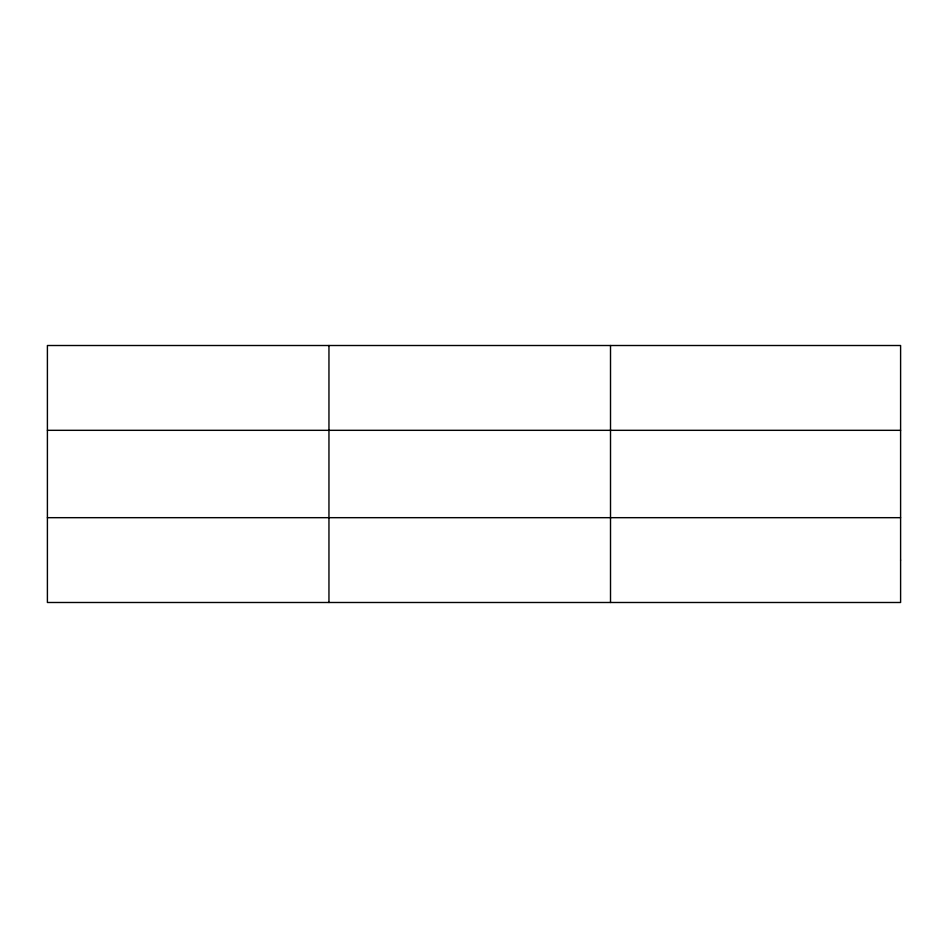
<?xml version="1.0" encoding="UTF-8"?>
<svg xmlns="http://www.w3.org/2000/svg" width="948" height="948" viewBox="0 0 948 948"><rect width="100%" height="100%" fill="white"/><g stroke="black" fill="none" stroke-linecap="round" stroke-linejoin="round"><path stroke-width="1.42" d="M328.956 345.51L328.956 602.49M610.512 345.51L610.512 602.49M47.4 430.321L900.6 430.321M47.4 517.679L900.6 517.679M900.6 560.09L900.6 602.49L47.4 602.49L47.4 345.51L900.6 345.51L900.6 560.09"/></g></svg>
